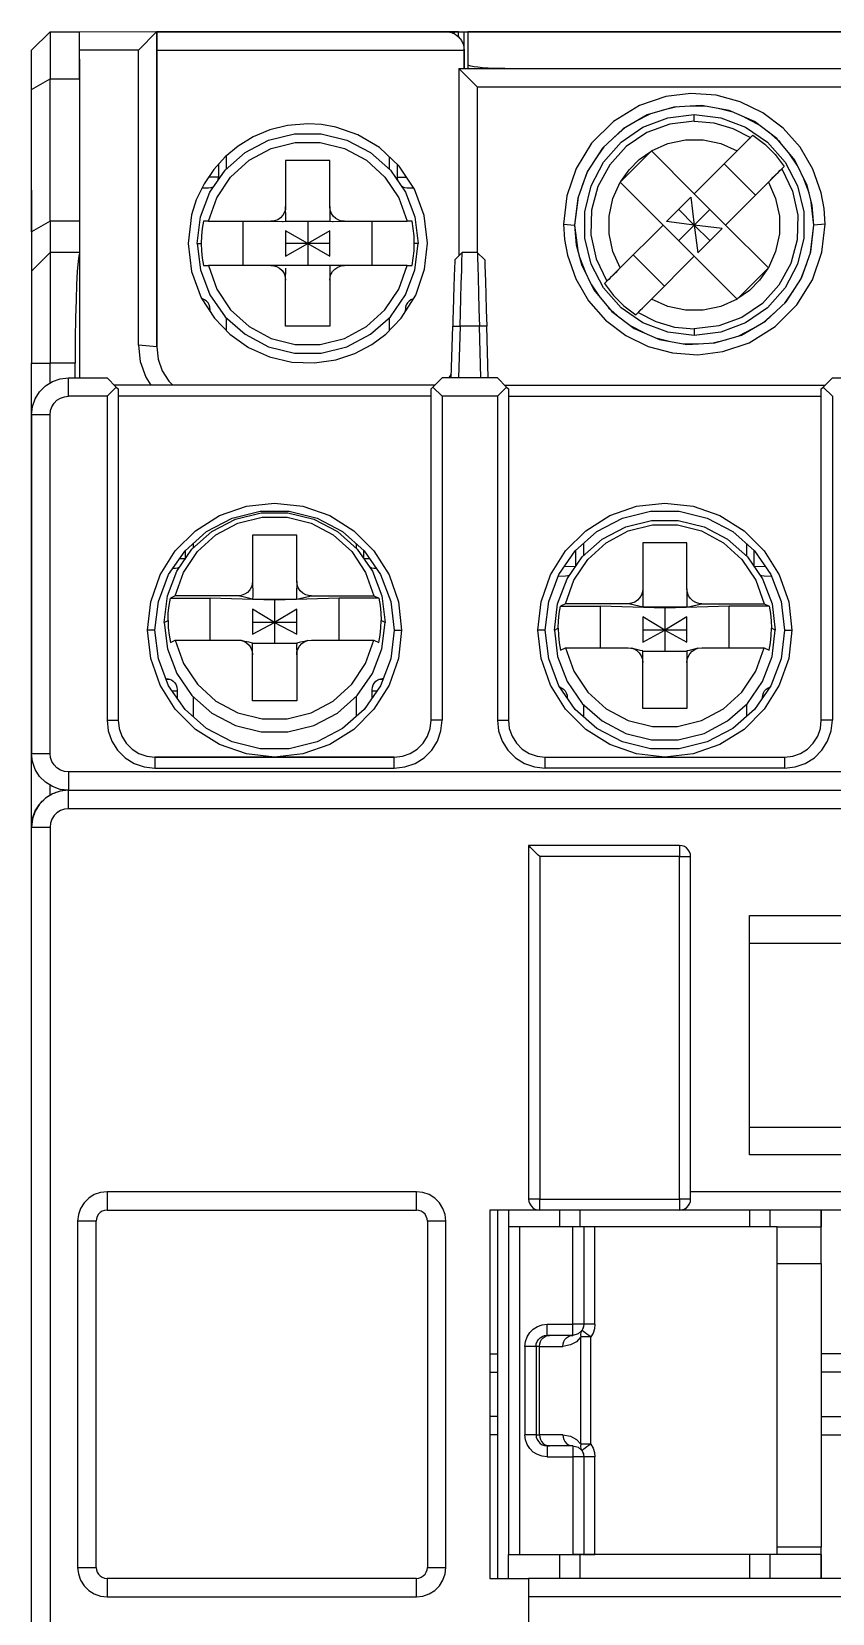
# Model space of a CAD drawing. Header units: millimetres. Extents: x 0 to 45, y 0 to 74.
# Drawn here: x 0 to 21.75, y 31.05 to 74 of the extents above; entities that cross this region are included whole.
import ezdxf

# ---------------------------------------------------------------- set-up
doc = ezdxf.new("R2010")
doc.units = ezdxf.units.MM

# ---------------------------------------------------------------- blocks, each defined once
blk = doc.blocks.new('CHINT_34ad6b506dc550b1b3ef02edabf56a2b_FACE_0')
at = {"color": 141, "linetype": 'Continuous', "true_color": 0x40d9ff}
for p, q in [((2.9, 73.502), (3.4, 74.001)), ((2.9, 73.502), (1.3, 73.502)), ((3.4, 73.8), (3.4, 73.8)), ((3.4, 73.1), (3.4, 73.1)), ((11.85, 73.104), (11.85, 73)), ((0.5, 68.853), (0.5, 72.721)), ((0.5, 72.721), (1.3, 72.721)), ((3.4, 72.8), (3.4, 72.8)), ((11.6, 73), (11.6, 67.909)), ((11.6, 73), (12.1, 72.502)), ((11.6, 73), (24, 73)), ((3.4, 72.5), (3.4, 72.5)), ((12.1, 72.502), (23.5, 72.502)), ((12.1, 72.502), (12.1, 68.001)), ((3.4, 72.016), (3.4, 72.016)), ((3.4, 71.9), (3.4, 71.9)), ((3.4, 71.785), (3.4, 71.785)), ((16.788, 71.758), (16.407, 71.558)), ((17.528, 71.957), (17.119, 71.856)), ((18.297, 71.977), (17.884, 71.977)), ((18, 71.572), (18, 71.75)), ((19.048, 71.815), (18.648, 71.914)), ((3.4, 71.416), (3.4, 71.416)), ((3.4, 71.3), (3.4, 71.3)), ((16.114, 71.39), (15.795, 71.107)), ((19.737, 71.482), (19.374, 71.673)), ((3.4, 71.185), (3.4, 71.185)), ((15.542, 70.869), (15.301, 70.519)), ((20.331, 70.996), (20.029, 71.263)), ((3.4, 70.816), (3.4, 70.816)), ((3.4, 70.7), (3.4, 70.7)), ((3.4, 70.585), (3.4, 70.585)), ((5.286, 70.626), (5.286, 70.268)), ((9.714, 70.602), (9.714, 70.268)), ((16, 69.933), (16.818, 70.75)), ((16.837, 70.762), (18, 69.599)), ((20.797, 70.378), (20.57, 70.707)), ((3.4, 70.216), (3.4, 70.216)), ((3.4, 70.1), (3.4, 70.1)), ((15.109, 70.226), (14.944, 69.792)), ((18.813, 70.412), (19.662, 69.564)), ((21.118, 69.627), (20.96, 70.045)), ((0, 69.699), (0, 67.5)), ((3.4, 69.985), (3.4, 69.985)), ((3.4, 69.616), (3.4, 69.616)), ((17.152, 68.75), (15.989, 69.913)), ((18, 69.599), (18.849, 68.75)), ((0, 69.494), (0, 67.5)), ((3.4, 69.5), (3.4, 69.5)), ((3.4, 69.385), (3.4, 69.385)), ((14.842, 69.504), (14.75, 68.75)), ((17.576, 69.175), (18, 68.75)), ((18, 68.75), (18.424, 69.175)), ((21.25, 68.75), (21.166, 69.44)), ((3.4, 69.016), (3.4, 69.016)), ((3.4, 68.9), (3.4, 68.9)), ((3.4, 68.785), (3.4, 68.785)), ((4.802, 68.85), (6.5, 68.85)), ((5.75, 67.65), (5.75, 68.85)), ((6.901, 68.85), (8.099, 68.85)), ((7.5, 68.85), (7.5, 68.25)), ((8.5, 68.85), (10.198, 68.85)), ((9.25, 67.65), (9.25, 68.85)), ((14.45, 68.777), (14.75, 68.75)), ((14.75, 68.75), (14.834, 68.061)), ((14.75, 68.75), (14.75, 68.749)), ((17.152, 68.75), (18, 67.902)), ((17.576, 68.326), (18, 68.75)), ((18, 68.75), (18.424, 68.326)), ((18.849, 68.75), (20.011, 67.588)), ((21.159, 67.997), (21.25, 68.75)), ((21.55, 68.777), (21.25, 68.75)), ((21.25, 68.749), (21.25, 68.75)), ((3.4, 68.416), (3.4, 68.416)), ((3.4, 68.3), (3.4, 68.3)), ((1.3, 68), (0.5, 68)), ((3.4, 68.185), (3.4, 68.185)), ((4.5, 68.25), (4.605, 68.25)), ((7.5, 68.25), (6.9, 68.25)), ((8.1, 68.25), (7.5, 68.25)), ((7.5, 68.25), (7.5, 67.65)), ((10.5, 68.25), (10.395, 68.25)), ((12.106, 68.001), (11.694, 68.001)), ((14.882, 67.874), (15.04, 67.456)), ((16.338, 67.937), (17.187, 67.089)), ((19.163, 66.739), (18, 67.902)), ((3.4, 67.816), (3.4, 67.816)), ((3.4, 67.7), (3.4, 67.7)), ((3.4, 67.585), (3.4, 67.585)), ((6.5, 67.65), (4.802, 67.65)), ((10.198, 67.65), (8.5, 67.65)), ((19.182, 66.751), (20, 67.568)), ((20.891, 67.275), (21.056, 67.709)), ((3.4, 67.216), (3.4, 67.216)), ((3.4, 67.1), (3.4, 67.1)), ((15.203, 67.123), (15.43, 66.794)), ((3.4, 66.985), (3.4, 66.985)), ((3.4, 66.616), (3.4, 66.616)), ((20.458, 66.632), (20.699, 66.981)), ((3.4, 66.5), (3.4, 66.5)), ((3.4, 66.385), (3.4, 66.385)), ((5.286, 66.233), (5.286, 65.885)), ((9.714, 66.233), (9.714, 65.884)), ((15.669, 66.505), (15.971, 66.238)), ((19.886, 66.111), (20.205, 66.394)), ((3.4, 66.016), (3.4, 66.016)), ((3.4, 65.9), (3.4, 65.9)), ((3.4, 65.785), (3.4, 65.785)), ((11.639, 66), (11.596, 64.6)), ((12.162, 66), (11.639, 66)), ((12.205, 64.6), (12.162, 66)), ((16.262, 66.019), (16.626, 65.828)), ((18, 65.929), (18, 65.75)), ((19.212, 65.743), (19.593, 65.943)), ((16.952, 65.686), (17.352, 65.587)), ((17.703, 65.524), (18.116, 65.524)), ((18.472, 65.544), (18.881, 65.645)), ((0.5, 64.46), (0.5, 65)), ((11.399, 64.71), (11.33, 64.6)), ((2.3, 64.35), (2.05, 64.1)), ((10.95, 64.4), (2.25, 64.4)), ((10.85, 64.1), (2.35, 64.1)), ((11.15, 64.1), (10.9, 64.35)), ((12.65, 64.1), (11.15, 64.1)), ((12.9, 64.35), (12.65, 64.1)), ((12.85, 64.4), (21.55, 64.4)), ((12.95, 64.1), (21.45, 64.1)), ((21.75, 64.1), (21.5, 64.35)), ((4.386, 60.1), (4.386, 59.977)), ((8.814, 60.1), (8.814, 59.977)), ((14.774, 59.884), (14.753, 59.884)), ((14.986, 60.1), (14.986, 59.764)), ((19.414, 60.1), (19.414, 59.764)), ((19.648, 59.884), (19.627, 59.884)), ((4.021, 59.694), (4.17, 59.697)), ((9.03, 59.697), (9.179, 59.694)), ((14.472, 59.478), (14.77, 59.485)), ((19.63, 59.485), (19.928, 59.478)), ((6.6, 58.56), (4.85, 58.613)), ((4.85, 57.481), (4.85, 58.613)), ((6.001, 58.592), (7.199, 58.592)), ((8.35, 58.613), (6.6, 58.56)), ((6.6, 58.56), (6.6, 57.961)), ((8.35, 57.481), (8.35, 58.613)), ((3.6, 57.961), (3.705, 58.014)), ((9.6, 57.961), (9.495, 58.014)), ((17.2, 58.348), (15.45, 58.401)), ((15.45, 57.269), (15.45, 58.401)), ((16.601, 58.38), (17.799, 58.38)), ((18.95, 58.401), (17.2, 58.348)), ((17.2, 58.348), (17.2, 57.749)), ((18.95, 57.269), (18.95, 58.401)), ((3.35, 57.75), (3.15, 57.75)), ((6.6, 57.961), (6, 57.961)), ((7.2, 57.961), (6.6, 57.961)), ((6.6, 57.961), (6.6, 57.393)), ((9.85, 57.75), (10.05, 57.75)), ((13.95, 57.75), (13.75, 57.75)), ((14.2, 57.749), (14.305, 57.802)), ((17.2, 57.749), (16.6, 57.749)), ((17.8, 57.749), (17.2, 57.749)), ((17.2, 57.749), (17.2, 57.181)), ((20.2, 57.749), (20.095, 57.802)), ((20.45, 57.75), (20.65, 57.75)), ((6.001, 57.393), (7.2, 57.393)), ((16.601, 57.181), (17.8, 57.181)), ((3.772, 56.406), (3.66, 56.404)), ((9.54, 56.404), (9.429, 56.406)), ((3.949, 56.096), (3.824, 56.093)), ((4.386, 55.945), (4.386, 55.401)), ((8.814, 55.945), (8.814, 55.401)), ((9.376, 56.093), (9.251, 56.096)), ((14.372, 56.194), (14.354, 56.194)), ((20.046, 56.194), (20.029, 56.194)), ((14.986, 55.733), (14.986, 55.401)), ((19.414, 55.733), (19.414, 55.401)), ((4.386, 54.301), (4.386, 54.3)), ((8.814, 54.301), (8.814, 54.3)), ((14.986, 54.301), (14.986, 54.3)), ((19.414, 54.301), (19.414, 54.3)), ((0.5, 53.267), (0.454, 53.231)), ((0.5, 53.267), (0.5, 53.541)), ((0.5, 53.267), (0.541, 53.285)), ((0.5, 53.26), (0.5, 53.267)), ((17.9, 42.3), (17.9, 51.6)), ((19.5, 49.25), (25.5, 49.25)), ((19.5, 44.25), (25.5, 44.25)), ((27.1, 42.5), (17.9, 42.5)), ((12.65, 42), (12.65, 32)), ((12.95, 42), (12.95, 41.55)), ((14.35, 41.55), (14.35, 42)), ((14.9, 41.55), (14.9, 42)), ((19.5, 42), (19.5, 41.55)), ((20.05, 42), (20.05, 41.55)), ((12.95, 41.55), (12.95, 32.65)), ((14.7, 41.55), (13.25, 41.55)), ((13.25, 41.55), (13.25, 32.65)), ((20.25, 41.55), (15.3, 41.55)), ((15.3, 38.9), (15.3, 41.55)), ((20.25, 32.65), (20.25, 41.55)), ((20.25, 41.55), (21.45, 41.55)), ((14.96, 38.754), (14.942, 38.725)), ((14.95, 38.738), (14.95, 38.736)), ((14.987, 38.816), (14.972, 38.776)), ((13.4, 38.3), (13.4, 35.9)), ((13.7, 38.3), (13.7, 35.9)), ((13.708, 38.367), (13.708, 38.367)), ((13.73, 38.431), (13.73, 38.431)), ((13.87, 38.571), (13.87, 38.571)), ((13.933, 38.593), (13.933, 38.593)), ((14.854, 38.645), (14.842, 38.638)), ((14.919, 35.645), (14.919, 38.556)), ((15.192, 35.645), (15.192, 38.556)), ((12.45, 38.1), (12.65, 38.1)), ((23.55, 38.1), (21.45, 38.1)), ((12.45, 37.6), (12.65, 37.6)), ((23.55, 37.6), (21.45, 37.6)), ((12.65, 36.4), (12.45, 36.4)), ((21.45, 36.4), (23.55, 36.4)), ((12.65, 35.9), (12.45, 35.9)), ((13.708, 35.834), (13.708, 35.834)), ((13.73, 35.77), (13.73, 35.77)), ((21.45, 35.9), (23.55, 35.9)), ((13.87, 35.63), (13.87, 35.63)), ((14.842, 35.564), (14.853, 35.557)), ((14.942, 35.476), (14.96, 35.447)), ((14.95, 35.463), (14.95, 35.465)), ((14.972, 35.425), (14.987, 35.384)), ((15.3, 32.65), (15.3, 35.3)), ((12.95, 32), (12.95, 32.65)), ((13.25, 32.65), (14.7, 32.65)), ((14.35, 32), (14.35, 32.65)), ((14.9, 32), (14.9, 32.65)), ((20.25, 32.65), (15.3, 32.65)), ((19.5, 32.65), (19.5, 32)), ((20.05, 32.65), (20.05, 32)), ((21.45, 32.65), (20.25, 32.65))]:
    blk.add_line(p, q, dxfattribs=at)
for points in [[(0, 72.434), (0, 72.88), (0, 73.218), (0, 73.429), (0, 73.5), (0.5, 74)], [(0.5, 74), (1.3, 74), (3.4, 74.001)], [(0.5, 74), (0.5, 73.915), (0.5, 73.662), (0.5, 73.256), (0.5, 72.721)], [(1.3, 73.256), (1.3, 73.662), (1.3, 73.915), (1.3, 74)], [(3.4, 74.001), (3.4, 65.442), (2.9, 65.485), (2.9, 73.502)], [(11.458, 73.952), (11.5, 74), (3.4, 74)], [(3.4, 74), (42, 74), (42, 73.5), (35.25, 73.5)], [(3.4, 73.502), (3.4, 74), (11.25, 74), (11.306, 73.997), (11.36, 73.988), (11.409, 73.975), (11.503, 73.932), (11.596, 73.862), (11.676, 73.762), (11.73, 73.641), (11.75, 73.501)], [(11.597, 74), (11.58, 74), (11.547, 74), (11.5, 74)], [(11.597, 73.86), (11.597, 74), (11.75, 74), (23.85, 74), (24.003, 74), (24.003, 73.859)], [(11.75, 73.501), (11.75, 73), (11.75, 74)], [(23.75, 73.104), (23.75, 74), (11.85, 74), (11.85, 73.104)], [(3.4, 65.442), (3.4, 73.502), (11.75, 73.501)], [(1.3, 72.721), (1.3, 73.256), (1.3, 68)], [(12.85, 73), (12.702, 73.002), (12.571, 73.004), (12.399, 73.012), (12.251, 73.021), (12.124, 73.033), (12.017, 73.047), (11.932, 73.063), (11.873, 73.081), (11.85, 73.104)], [(0.5, 68.853), (0, 68.567), (0, 72.434), (0.5, 72.721)], [(1.3, 72.721), (1.3, 68.853), (0.5, 68.853)], [(21.55, 68.777), (21.525, 69.199), (21.448, 69.621), (21.222, 70.267), (20.871, 70.865), (20.41, 71.383), (19.862, 71.799), (19.25, 72.099), (18.591, 72.277), (17.907, 72.325), (17.227, 72.241), (16.51, 71.999), (15.801, 71.563), (15.211, 70.972), (14.788, 70.289), (14.533, 69.538), (14.45, 68.777)], [(21.25, 68.75), (21.205, 69.289), (21.067, 69.826), (20.732, 70.512), (20.242, 71.103), (19.635, 71.56), (18.944, 71.861), (18.199, 71.994), (17.443, 71.952), (16.719, 71.738), (16.065, 71.361), (15.509, 70.838), (15.089, 70.195), (14.833, 69.481), (14.75, 68.75)], [(18, 65.75), (17.282, 65.838), (16.606, 66.094), (16.011, 66.505), (15.531, 67.046), (15.195, 67.687), (15.022, 68.389), (15.022, 69.112), (15.195, 69.814), (15.531, 70.455), (16.011, 70.996), (16.606, 71.407), (17.282, 71.663), (18, 71.75)], [(18, 71.75), (18.718, 71.663), (19.394, 71.407), (19.989, 70.996), (20.469, 70.455), (20.805, 69.814), (20.978, 69.112), (20.978, 68.389), (20.805, 67.687), (20.469, 67.046), (19.989, 66.505), (19.394, 66.094), (18.718, 65.838), (18, 65.75)], [(7.87, 71.479), (7.5, 71.5), (6.947, 71.456), (6.471, 71.336), (6.015, 71.141), (5.611, 70.895), (5.255, 70.601), (4.946, 70.26), (4.684, 69.872), (4.472, 69.435), (4.34, 69.025), (4.25, 68.25), (4.34, 67.492), (4.607, 66.77), (4.964, 66.219), (5.383, 65.785), (5.89, 65.427), (6.464, 65.17), (7.072, 65.029), (7.681, 65.006), (8.259, 65.09), (8.783, 65.264), (9.239, 65.505), (9.621, 65.788), (10.037, 66.219), (10.432, 66.849), (10.673, 67.549), (10.75, 68.261), (10.661, 69.005), (10.398, 69.721), (9.98, 70.351), (9.449, 70.851), (8.86, 71.202), (8.262, 71.409), (7.87, 71.479)], [(18, 71.572), (17.335, 71.492), (16.707, 71.258), (16.153, 70.883), (15.702, 70.387), (15.381, 69.799), (15.208, 69.152), (15.192, 68.483), (15.334, 67.828), (15.627, 67.225)], [(18, 71.572), (18.534, 71.521), (19.048, 71.37), (19.525, 71.124)], [(4.5, 68.25), (4.587, 68.968), (4.844, 69.645), (5.255, 70.24), (5.796, 70.719), (6.436, 71.056), (7.138, 71.229), (7.862, 71.229), (8.564, 71.056), (9.204, 70.719), (9.746, 70.24), (10.156, 69.645), (10.413, 68.968), (10.5, 68.25)], [(4.802, 68.85), (5.029, 69.489), (5.405, 70.053), (5.907, 70.509), (6.504, 70.829), (7.161, 70.993), (7.839, 70.993), (8.496, 70.829), (9.094, 70.509), (9.595, 70.053), (9.971, 69.489), (10.198, 68.85)], [(16.837, 70.762), (17.281, 70.96), (17.757, 71.061), (18.243, 71.061), (18.719, 70.96), (19.163, 70.762)], [(18, 69.599), (19.163, 70.762), (19.525, 71.124)], [(19.525, 71.124), (19.518, 71.117), (19.504, 71.103), (19.467, 71.066), (19.41, 71.009), (19.338, 70.937), (19.253, 70.851), (19.163, 70.762)], [(19.525, 71.124), (19.591, 71.19), (19.912, 70.947), (20.197, 70.663), (20.44, 70.341), (20.374, 70.275)], [(8.1, 69.25), (8.1, 70.5), (6.9, 70.5), (6.9, 69.25)], [(16, 69.933), (16.226, 70.25), (16.501, 70.525), (16.818, 70.75)], [(16.818, 70.75), (16.833, 70.766), (16.837, 70.762)], [(5.074, 70.4), (5.074, 70.05), (4.805, 70.05)], [(5.058, 69.955), (5.067, 69.984), (5.074, 70.05)], [(9.927, 70.401), (9.927, 70.05), (10.18, 70.05)], [(9.927, 70.05), (9.933, 69.984), (9.943, 69.955)], [(20.374, 70.275), (20.666, 69.673), (20.809, 69.018), (20.793, 68.349), (20.619, 67.702), (20.298, 67.114), (19.848, 66.618), (19.293, 66.243), (18.665, 66.009), (18, 65.929)], [(18.849, 68.75), (20.011, 69.913), (20.374, 70.275)], [(20.011, 69.913), (20.079, 69.981), (20.145, 70.047), (20.217, 70.119), (20.277, 70.179), (20.325, 70.227), (20.358, 70.26), (20.374, 70.275)], [(4.952, 69.802), (4.921, 69.78), (4.864, 69.758), (4.805, 69.75), (4.625, 69.75)], [(10.379, 69.75), (10.196, 69.75), (10.136, 69.758), (10.079, 69.78), (10.048, 69.802)], [(15.989, 67.588), (15.791, 68.032), (15.69, 68.507), (15.69, 68.994), (15.791, 69.469), (15.989, 69.913)], [(16, 69.933), (15.985, 69.917), (15.989, 69.913)], [(20.011, 69.913), (20.209, 69.469), (20.31, 68.994), (20.31, 68.507), (20.209, 68.032), (20.011, 67.588)], [(6.9, 69.25), (6.892, 69.171), (6.87, 69.096), (6.824, 69.014), (6.761, 68.946), (6.684, 68.894), (6.595, 68.862), (6.5, 68.85)], [(6.5, 68.85), (6.812, 68.846), (6.833, 68.847), (6.901, 68.85), (6.904, 68.934), (6.9, 69.25)], [(8.1, 69.25), (8.096, 68.94), (8.099, 68.85), (8.168, 68.847), (8.19, 68.846), (8.5, 68.85)], [(8.5, 68.85), (8.42, 68.858), (8.345, 68.881), (8.263, 68.926), (8.195, 68.989), (8.144, 69.067), (8.111, 69.155), (8.1, 69.25)], [(18, 68.75), (17.246, 68.845), (17.906, 69.505), (18, 68.75)], [(0.5, 68.853), (0.5, 68.497), (0.5, 68.226), (0.5, 68.058), (0.5, 68)], [(1.3, 68.853), (1.3, 68.497), (1.3, 68.226), (1.3, 68.058), (1.3, 68)], [(4.802, 68.85), (4.668, 68.85), (4.633, 68.652), (4.612, 68.452), (4.605, 68.25)], [(10.395, 68.25), (10.388, 68.452), (10.367, 68.652), (10.332, 68.85), (10.198, 68.85)], [(14.45, 68.777), (14.475, 68.354), (14.552, 67.933), (14.778, 67.287), (15.129, 66.689), (15.59, 66.17), (16.138, 65.754), (16.75, 65.454), (17.409, 65.276), (18.093, 65.228), (18.773, 65.312), (19.49, 65.554), (20.199, 65.99), (20.789, 66.581), (21.212, 67.265), (21.467, 68.015), (21.55, 68.777)], [(14.75, 68.75), (14.795, 68.213), (14.933, 67.677), (15.268, 66.99), (15.757, 66.398), (16.365, 65.942), (17.056, 65.641), (17.8, 65.507), (18.557, 65.549), (19.28, 65.763), (19.935, 66.139), (20.491, 66.663), (20.911, 67.306), (21.167, 68.02), (21.25, 68.75)], [(17.152, 68.75), (15.989, 67.588), (15.627, 67.225)], [(18, 68.75), (18.094, 67.996), (18.754, 68.656), (18, 68.75)], [(0, 68.567), (0, 68.121), (0, 67.783), (0, 67.572), (0, 67.501)], [(7.5, 68.25), (6.9, 68.593), (6.9, 67.908), (7.5, 68.25)], [(7.5, 68.25), (8.1, 67.908), (8.1, 68.593), (7.5, 68.25)], [(0.5, 68), (0, 67.5), (0, 67.438), (0, 67.253), (0, 66.955), (0, 66.559), (0, 66.085), (0, 65.557), (0, 65)], [(0.36, 67.861), (0.5, 68), (0.5, 68)], [(0.5, 68), (0.5, 67.925), (0.5, 67.703), (0.5, 67.346), (0.5, 66.871), (0.5, 66.302), (0.5, 65.668), (0.5, 65)], [(1.3, 67.985), (1.28, 67.903), (1.262, 67.764), (1.24, 67.487), (1.222, 67.138), (1.206, 66.72), (1.194, 66.234), (1.186, 65.671), (1.183, 65)], [(1.3, 68), (1.3, 67.999), (1.3, 67.985), (1.3, 64.6)], [(1.3, 67.999), (1.3, 67.994), (1.3, 67.985)], [(4.5, 68.25), (4.587, 67.533), (4.844, 66.856), (5.255, 66.261), (5.796, 65.782), (6.436, 65.445), (7.138, 65.272), (7.862, 65.272), (8.564, 65.445), (9.204, 65.782), (9.746, 66.261), (10.156, 66.856), (10.413, 67.533), (10.5, 68.25)], [(4.605, 68.25), (4.612, 68.049), (4.633, 67.849), (4.668, 67.65), (4.802, 67.65)], [(10.198, 67.65), (10.332, 67.65), (10.367, 67.849), (10.388, 68.049), (10.395, 68.25)], [(11.694, 68.001), (11.494, 67.807), (11.492, 67.753), (11.487, 67.589), (11.48, 67.352), (11.472, 67.078), (11.462, 66.759), (11.451, 66.413), (11.445, 66.211), (11.439, 66.007)], [(11.639, 66), (11.649, 66.375), (11.659, 66.743), (11.671, 67.162), (11.681, 67.517), (11.688, 67.784), (11.693, 67.947), (11.694, 68.001)], [(12.106, 68.001), (12.306, 67.807), (12.306, 67.795), (12.307, 67.76), (12.311, 67.642), (12.317, 67.454), (12.325, 67.203), (12.335, 66.866), (12.348, 66.444), (12.361, 66.007)], [(12.106, 68.001), (12.107, 67.965), (12.11, 67.857), (12.116, 67.628), (12.125, 67.304), (12.136, 66.906), (12.149, 66.461), (12.162, 66)], [(18, 67.902), (16.837, 66.739), (16.475, 66.377)], [(4.802, 67.65), (5.029, 67.012), (5.405, 66.448), (5.907, 65.992), (6.504, 65.672), (7.161, 65.508), (7.839, 65.508), (8.496, 65.672), (9.094, 65.992), (9.595, 66.448), (9.971, 67.012), (10.198, 67.65)], [(8.099, 67.65), (6.9, 67.65), (6.5, 67.65)], [(6.5, 67.65), (6.58, 67.643), (6.655, 67.62), (6.737, 67.575), (6.805, 67.511), (6.857, 67.434), (6.889, 67.346), (6.9, 67.25)], [(6.9, 67.25), (6.904, 67.558), (6.904, 67.582)], [(8.5, 67.65), (8.188, 67.654), (8.099, 67.652), (8.096, 67.583), (8.096, 67.561), (8.1, 67.25)], [(8.1, 67.25), (8.108, 67.33), (8.131, 67.405), (8.176, 67.487), (8.239, 67.555), (8.317, 67.607), (8.405, 67.639), (8.5, 67.65)], [(15.989, 67.588), (15.921, 67.52), (15.855, 67.454), (15.783, 67.382), (15.723, 67.322), (15.675, 67.274), (15.642, 67.241), (15.627, 67.225)], [(20, 67.568), (19.775, 67.251), (19.499, 66.976), (19.182, 66.751)], [(20, 67.568), (20.015, 67.584), (20.011, 67.588)], [(8.1, 67.25), (8.1, 66), (6.9, 66), (6.9, 67.25)], [(15.627, 67.225), (15.561, 67.159), (15.803, 66.838), (16.088, 66.554), (16.409, 66.311), (16.475, 66.377)], [(4.849, 66.45), (4.843, 66.517), (4.823, 66.581), (4.791, 66.638), (4.748, 66.685), (4.697, 66.721), (4.64, 66.743), (4.623, 66.745)], [(10.366, 66.744), (10.36, 66.743), (10.303, 66.721), (10.252, 66.685), (10.209, 66.638), (10.177, 66.581), (10.158, 66.517), (10.151, 66.45)], [(16.475, 66.377), (16.482, 66.384), (16.496, 66.398), (16.533, 66.435), (16.59, 66.492), (16.663, 66.564), (16.748, 66.65), (16.837, 66.739)], [(19.163, 66.739), (18.719, 66.541), (18.243, 66.44), (17.757, 66.44), (17.281, 66.541), (16.837, 66.739)], [(19.163, 66.739), (19.167, 66.735), (19.182, 66.751)], [(4.849, 66.396), (4.849, 66.45), (4.814, 66.45)], [(10.151, 66.4), (10.151, 66.45), (10.182, 66.45)], [(16.475, 66.377), (16.952, 66.131), (17.466, 65.98), (18, 65.929)], [(11.395, 64.6), (11.439, 66.007), (11.639, 66)], [(12.405, 64.6), (12.361, 66.007), (12.162, 66)], [(2.9, 65.485), (2.95, 65.042), (3.098, 64.621), (3.237, 64.4)], [(3.4, 65.442), (3.438, 65.109), (3.549, 64.793), (3.727, 64.51), (3.837, 64.4)], [(0, 50), (0, 52.4), (0, 65), (0.5, 65)], [(1.183, 64.6), (1.183, 65), (0.5, 65)], [(0, 63.6), (0.025, 63.823), (0.099, 64.034), (0.218, 64.224), (0.377, 64.382), (0.566, 64.501), (0.778, 64.575), (1, 64.6)], [(2.05, 64.1), (1, 64.1), (1, 64.6)], [(1, 64.6), (2.05, 64.6), (2.3, 64.35)], [(12.9, 64.35), (12.65, 64.6), (11.15, 64.6), (10.9, 64.35)], [(21.5, 64.35), (21.75, 64.6), (23.25, 64.6), (23.5, 64.35)], [(0.5, 63.6), (0.513, 63.712), (0.55, 63.817), (0.609, 63.912), (0.688, 63.991), (0.783, 64.051), (0.889, 64.088), (1, 64.1)], [(2.05, 64.1), (2.05, 55.3), (2.35, 55.3)], [(2.3, 64.35), (2.35, 64.3), (2.35, 55.3)], [(10.85, 55.3), (10.85, 64.3), (10.9, 64.35)], [(11.15, 64.1), (11.15, 55.3), (10.85, 55.3)], [(12.65, 64.1), (12.65, 55.3), (12.95, 55.3)], [(12.9, 64.35), (12.95, 64.3), (12.95, 55.3)], [(21.45, 55.3), (21.45, 64.3), (21.5, 64.35)], [(21.75, 64.1), (21.75, 55.3), (21.45, 55.3)], [(0, 63.6), (0, 54.4), (0.5, 54.4), (0.5, 63.6), (0, 63.6)], [(3.15, 57.75), (3.237, 58.518), (3.492, 59.247), (3.903, 59.901), (4.449, 60.448), (5.103, 60.859), (5.832, 61.114), (6.6, 61.2), (7.368, 61.114), (8.097, 60.859), (8.751, 60.448), (9.297, 59.901), (9.708, 59.247), (9.964, 58.518), (10.05, 57.75)], [(13.75, 57.75), (13.837, 58.518), (14.092, 59.247), (14.503, 59.901), (15.049, 60.448), (15.703, 60.859), (16.432, 61.114), (17.2, 61.2), (17.968, 61.114), (18.697, 60.859), (19.351, 60.448), (19.897, 59.901), (20.308, 59.247), (20.564, 58.518), (20.65, 57.75)], [(3.35, 57.75), (3.445, 58.528), (3.722, 59.261), (4.167, 59.906), (4.754, 60.425), (5.448, 60.789), (6.208, 60.977), (6.992, 60.977), (7.753, 60.789), (8.446, 60.425), (9.033, 59.906), (9.478, 59.261), (9.756, 58.528), (9.85, 57.75)], [(3.6, 57.961), (3.687, 58.678), (3.944, 59.354), (4.355, 59.948), (4.896, 60.427), (5.536, 60.763), (6.238, 60.936), (6.962, 60.936), (7.664, 60.763), (8.304, 60.427), (8.846, 59.948), (9.256, 59.354), (9.513, 58.678), (9.6, 57.961)], [(3.902, 58.68), (4.129, 59.318), (4.505, 59.881), (5.007, 60.336), (5.604, 60.656), (6.261, 60.821), (6.939, 60.821), (7.596, 60.656), (8.194, 60.336), (8.695, 59.881), (9.071, 59.318), (9.298, 58.68)], [(13.95, 57.75), (14.045, 58.528), (14.322, 59.261), (14.767, 59.906), (15.354, 60.425), (16.048, 60.789), (16.808, 60.977), (17.592, 60.977), (18.353, 60.789), (19.046, 60.425), (19.633, 59.906), (20.078, 59.261), (20.356, 58.528), (20.45, 57.75)], [(14.2, 57.749), (14.287, 58.466), (14.544, 59.141), (14.955, 59.736), (15.496, 60.215), (16.136, 60.551), (16.838, 60.724), (17.562, 60.724), (18.264, 60.551), (18.904, 60.215), (19.446, 59.736), (19.856, 59.141), (20.113, 58.466), (20.2, 57.749)], [(14.502, 58.467), (14.729, 59.105), (15.105, 59.669), (15.607, 60.124), (16.204, 60.444), (16.861, 60.608), (17.539, 60.608), (18.196, 60.444), (18.794, 60.124), (19.295, 59.669), (19.671, 59.105), (19.898, 58.467)], [(7.2, 59.079), (7.2, 60.328), (6, 60.328), (6, 59.079)], [(4.174, 59.911), (4.174, 59.732), (4.168, 59.679)], [(9.032, 59.679), (9.027, 59.732), (9.027, 59.911)], [(14.774, 59.911), (14.774, 59.519), (14.768, 59.466)], [(17.8, 58.867), (17.8, 60.116), (16.6, 60.116), (16.6, 58.867)], [(19.632, 59.466), (19.627, 59.519), (19.627, 59.911)], [(4.014, 59.455), (3.964, 59.435), (3.905, 59.426), (3.835, 59.425)], [(9.365, 59.425), (9.296, 59.426), (9.236, 59.435), (9.186, 59.455)], [(6, 59.079), (5.992, 59), (5.97, 58.925), (5.924, 58.843), (5.861, 58.775), (5.784, 58.723), (5.695, 58.691), (5.6, 58.68)], [(6, 59.079), (6.005, 58.709), (6.005, 58.685), (6.001, 58.591), (5.93, 58.605), (5.742, 58.649), (5.6, 58.68)], [(7.2, 59.079), (7.195, 58.708), (7.195, 58.685), (7.199, 58.591), (7.276, 58.606), (7.475, 58.652), (7.6, 58.68)], [(7.6, 58.68), (7.52, 58.688), (7.445, 58.71), (7.363, 58.756), (7.295, 58.819), (7.244, 58.896), (7.211, 58.984), (7.2, 59.079)], [(14.614, 59.243), (14.564, 59.223), (14.505, 59.214), (14.303, 59.209)], [(16.6, 58.867), (16.592, 58.787), (16.57, 58.712), (16.524, 58.631), (16.461, 58.563), (16.384, 58.511), (16.295, 58.479), (16.2, 58.467)], [(16.6, 58.867), (16.605, 58.497), (16.605, 58.473), (16.601, 58.379), (16.53, 58.392), (16.342, 58.436), (16.2, 58.467)], [(17.8, 58.867), (17.795, 58.496), (17.795, 58.473), (17.799, 58.379), (17.876, 58.394), (18.075, 58.44), (18.2, 58.467)], [(18.2, 58.467), (18.12, 58.475), (18.045, 58.498), (17.963, 58.543), (17.895, 58.606), (17.844, 58.684), (17.811, 58.772), (17.8, 58.867)], [(20.097, 59.209), (19.896, 59.214), (19.836, 59.223), (19.786, 59.243)], [(3.705, 58.014), (3.712, 58.215), (3.733, 58.415), (3.768, 58.613)], [(5.6, 58.68), (3.902, 58.68), (3.768, 58.613), (4.85, 58.613)], [(7.6, 58.68), (9.298, 58.68), (9.432, 58.613), (8.35, 58.613)], [(9.432, 58.613), (9.467, 58.415), (9.488, 58.215), (9.495, 58.014)], [(16.2, 58.467), (14.502, 58.467), (14.368, 58.401), (15.45, 58.401)], [(18.2, 58.467), (19.898, 58.467), (20.032, 58.401), (18.95, 58.401)], [(3.705, 58.014), (3.712, 57.813), (3.733, 57.613), (3.768, 57.415), (3.902, 57.481)], [(6.6, 57.961), (6, 58.322), (6, 57.637), (6.6, 57.961)], [(6.6, 57.961), (7.2, 57.637), (7.2, 58.322), (6.6, 57.961)], [(9.298, 57.481), (9.432, 57.415), (9.467, 57.613), (9.488, 57.813), (9.495, 58.014)], [(14.305, 57.802), (14.312, 58.003), (14.333, 58.203), (14.368, 58.401)], [(17.2, 57.749), (16.6, 58.109), (16.6, 57.424), (17.2, 57.749)], [(17.2, 57.749), (17.8, 57.424), (17.8, 58.109), (17.2, 57.749)], [(20.032, 58.401), (20.067, 58.203), (20.088, 58.003), (20.095, 57.802)], [(6.6, 54.301), (5.832, 54.387), (5.103, 54.642), (4.449, 55.053), (3.903, 55.6), (3.492, 56.254), (3.237, 56.983), (3.15, 57.75)], [(9.85, 57.75), (9.756, 56.973), (9.478, 56.24), (9.033, 55.595), (8.446, 55.076), (7.753, 54.712), (6.992, 54.524), (6.208, 54.524), (5.448, 54.712), (4.754, 55.076), (4.167, 55.595), (3.722, 56.24), (3.445, 56.973), (3.35, 57.75)], [(3.6, 57.961), (3.687, 57.244), (3.944, 56.568), (4.355, 55.974), (4.896, 55.494), (5.536, 55.159), (6.238, 54.986), (6.962, 54.986), (7.664, 55.159), (8.304, 55.494), (8.846, 55.974), (9.256, 56.568), (9.513, 57.244), (9.6, 57.961)], [(10.05, 57.75), (9.963, 56.983), (9.708, 56.254), (9.297, 55.6), (8.751, 55.053), (8.097, 54.642), (7.368, 54.387), (6.6, 54.301)], [(17.2, 54.301), (16.432, 54.387), (15.703, 54.642), (15.049, 55.053), (14.503, 55.6), (14.092, 56.254), (13.837, 56.983), (13.75, 57.75)], [(20.45, 57.75), (20.356, 56.973), (20.078, 56.24), (19.633, 55.595), (19.046, 55.076), (18.353, 54.712), (17.592, 54.524), (16.808, 54.524), (16.048, 54.712), (15.354, 55.076), (14.767, 55.595), (14.322, 56.24), (14.045, 56.973), (13.95, 57.75)], [(14.2, 57.749), (14.287, 57.031), (14.544, 56.356), (14.955, 55.761), (15.496, 55.282), (16.136, 54.946), (16.838, 54.773), (17.562, 54.773), (18.264, 54.946), (18.904, 55.282), (19.446, 55.761), (19.856, 56.356), (20.113, 57.031), (20.2, 57.749)], [(14.305, 57.802), (14.312, 57.601), (14.333, 57.4), (14.368, 57.202), (14.502, 57.269)], [(20.65, 57.75), (20.563, 56.983), (20.308, 56.254), (19.897, 55.6), (19.351, 55.053), (18.697, 54.642), (17.968, 54.387), (17.2, 54.301)], [(19.898, 57.269), (20.032, 57.202), (20.067, 57.4), (20.088, 57.601), (20.095, 57.802)], [(3.902, 57.481), (5.6, 57.481), (5.68, 57.473), (5.702, 57.468)], [(3.902, 57.481), (4.129, 56.843), (4.505, 56.28), (5.007, 55.824), (5.604, 55.505), (6.261, 55.34), (6.939, 55.34), (7.596, 55.505), (8.194, 55.824), (8.695, 56.28), (9.071, 56.843), (9.298, 57.481)], [(5.702, 57.468), (5.755, 57.451), (5.837, 57.405), (5.905, 57.342), (5.957, 57.265), (5.989, 57.176), (6, 57.081)], [(6, 57.081), (6.003, 57.331), (6.001, 57.397), (5.933, 57.413), (5.902, 57.42), (5.792, 57.445), (5.732, 57.461), (5.702, 57.468)], [(7.499, 57.468), (7.408, 57.445), (7.299, 57.42), (7.267, 57.413), (7.2, 57.396), (7.197, 57.333), (7.2, 57.081)], [(7.2, 57.081), (7.208, 57.161), (7.231, 57.236), (7.276, 57.318), (7.339, 57.386), (7.417, 57.438), (7.499, 57.468)], [(7.499, 57.468), (7.6, 57.481), (9.298, 57.481)], [(14.502, 57.269), (16.2, 57.269), (16.28, 57.261), (16.302, 57.256)], [(14.502, 57.269), (14.729, 56.631), (15.105, 56.067), (15.607, 55.612), (16.204, 55.293), (16.861, 55.128), (17.539, 55.128), (18.196, 55.293), (18.794, 55.612), (19.295, 56.067), (19.671, 56.631), (19.898, 57.269)], [(16.302, 57.256), (16.355, 57.238), (16.437, 57.193), (16.505, 57.13), (16.557, 57.052), (16.589, 56.964), (16.6, 56.869)], [(16.6, 56.869), (16.603, 57.119), (16.601, 57.185), (16.533, 57.2), (16.502, 57.208), (16.392, 57.233), (16.332, 57.248), (16.302, 57.256)], [(18.099, 57.256), (18.008, 57.233), (17.899, 57.208), (17.867, 57.2), (17.8, 57.184), (17.797, 57.12), (17.8, 56.869)], [(17.8, 56.869), (17.808, 56.949), (17.831, 57.024), (17.876, 57.105), (17.939, 57.174), (18.017, 57.225), (18.099, 57.256)], [(18.099, 57.256), (18.2, 57.269), (19.898, 57.269)], [(7.2, 57.081), (7.2, 55.833), (6, 55.833), (6, 57.081)], [(17.8, 56.869), (17.8, 55.62), (16.6, 55.62), (16.6, 56.869)], [(3.653, 56.424), (3.68, 56.424), (3.728, 56.42)], [(3.68, 56.424), (3.707, 56.423), (3.74, 56.418), (3.797, 56.397), (3.848, 56.362), (3.891, 56.316), (3.923, 56.26), (3.943, 56.197), (3.949, 56.13), (3.949, 55.911)], [(9.251, 55.911), (9.251, 56.13), (9.258, 56.197), (9.277, 56.26), (9.309, 56.316), (9.352, 56.362), (9.403, 56.397), (9.46, 56.418), (9.493, 56.423), (9.52, 56.424)], [(9.547, 56.424), (9.52, 56.424), (9.472, 56.42)], [(14.348, 56.203), (14.397, 56.185), (14.448, 56.15), (14.491, 56.104), (14.523, 56.047), (14.543, 55.985), (14.549, 55.918), (14.549, 55.911)], [(19.851, 55.911), (19.851, 55.918), (19.858, 55.985), (19.877, 56.047), (19.909, 56.104), (19.952, 56.15), (20.003, 56.185), (20.052, 56.203)], [(2.05, 55.3), (2.083, 55.011), (2.179, 54.736), (2.334, 54.49), (2.54, 54.284), (2.786, 54.129), (3.061, 54.033), (3.35, 54)], [(2.35, 55.3), (2.375, 55.078), (2.449, 54.867), (2.568, 54.677), (2.727, 54.519), (2.916, 54.4), (3.128, 54.326), (3.35, 54.3)], [(9.85, 54.3), (10.073, 54.326), (10.284, 54.4), (10.474, 54.519), (10.632, 54.677), (10.751, 54.867), (10.825, 55.078), (10.85, 55.3)], [(9.85, 54), (10.139, 54.033), (10.414, 54.129), (10.661, 54.284), (10.866, 54.49), (11.021, 54.736), (11.117, 55.011), (11.15, 55.3)], [(12.65, 55.3), (12.683, 55.011), (12.779, 54.736), (12.934, 54.49), (13.14, 54.284), (13.386, 54.129), (13.661, 54.033), (13.95, 54)], [(12.95, 55.3), (12.975, 55.078), (13.049, 54.867), (13.168, 54.677), (13.327, 54.519), (13.516, 54.4), (13.728, 54.326), (13.95, 54.3)], [(20.45, 54.3), (20.673, 54.326), (20.884, 54.4), (21.074, 54.519), (21.232, 54.677), (21.351, 54.867), (21.425, 55.078), (21.45, 55.3)], [(20.45, 54), (20.739, 54.033), (21.014, 54.129), (21.261, 54.284), (21.466, 54.49), (21.621, 54.736), (21.717, 55.011), (21.75, 55.3)], [(1, 53.4), (0.778, 53.426), (0.566, 53.5), (0.377, 53.619), (0.218, 53.777), (0.099, 53.967), (0.025, 54.178), (0, 54.4)], [(1, 53.9), (0.889, 53.913), (0.783, 53.95), (0.688, 54.01), (0.609, 54.089), (0.55, 54.184), (0.513, 54.289), (0.5, 54.4)], [(9.85, 54.3), (3.35, 54.3), (3.35, 54), (9.85, 54), (9.85, 54.3)], [(3.378, 54.3), (6.6, 54.301), (9.85, 54.3)], [(13.95, 54.3), (17.2, 54.301), (20.422, 54.3)], [(13.95, 54.3), (20.45, 54.3), (20.45, 54), (13.95, 54), (13.95, 54.3)], [(32.5, 53.4), (32.5, 53.9), (1, 53.9), (1, 53.4)], [(1, 53.4), (0.778, 53.375), (0.566, 53.301), (0.377, 53.182), (0.218, 53.024), (0.099, 52.834), (0.025, 52.623), (0, 52.4)], [(0.738, 53.362), (0.658, 53.34), (0.602, 53.314)], [(1, 53.4), (0.826, 53.385), (0.798, 53.378)], [(1, 53.4), (32.7, 53.4), (32.7, 52.9), (1, 52.9), (1, 53.4)], [(0.027, 52.628), (0.041, 52.69), (0.099, 52.838), (0.185, 52.98), (0.206, 53.004)], [(0.245, 53.05), (0.29, 53.104), (0.328, 53.133)], [(1, 52.9), (0.889, 52.888), (0.783, 52.851), (0.688, 52.791), (0.609, 52.712), (0.55, 52.617), (0.513, 52.512), (0.5, 52.4)], [(0, 52.4), (0.011, 52.555), (0.025, 52.617)], [(0, 21.6), (0, 52.4), (0.5, 52.4), (0.5, 21.6), (0, 21.6)], [(17.6, 51.9), (13.5, 51.9), (13.5, 42.3)], [(13.8, 51.6), (13.762, 51.638), (13.724, 51.676), (13.67, 51.731), (13.618, 51.782), (13.577, 51.824), (13.549, 51.851), (13.529, 51.872), (13.516, 51.885), (13.504, 51.896), (13.5, 51.9)], [(13.8, 51.6), (13.8, 42.3), (17.6, 42.3), (17.6, 51.6), (13.8, 51.6)], [(17.9, 51.6), (17.893, 51.667), (17.87, 51.731), (17.835, 51.788), (17.787, 51.835), (17.73, 51.871), (17.667, 51.893), (17.6, 51.9)], [(17.6, 51.9), (17.6, 51.893), (17.6, 51.871), (17.6, 51.835), (17.6, 51.788), (17.6, 51.731), (17.6, 51.667), (17.6, 51.6)], [(17.6, 51.6), (17.667, 51.6), (17.73, 51.6), (17.787, 51.6), (17.835, 51.6), (17.87, 51.6), (17.893, 51.6), (17.9, 51.6)], [(19.5, 50), (25.5, 50), (25.5, 43.5), (19.5, 43.5), (19.5, 50)], [(2.05, 42.5), (1.872, 42.48), (1.703, 42.421), (1.551, 42.326), (1.425, 42.199), (1.329, 42.048), (1.27, 41.878), (1.25, 41.7)], [(2.05, 42), (10.45, 42), (10.45, 42.5), (2.05, 42.5), (2.05, 42)], [(11.25, 41.7), (11.23, 41.878), (11.171, 42.048), (11.076, 42.199), (10.949, 42.326), (10.797, 42.421), (10.628, 42.48), (10.45, 42.5)], [(13.8, 42.3), (13.733, 42.3), (13.67, 42.3), (13.613, 42.3), (13.566, 42.3), (13.53, 42.3), (13.508, 42.3), (13.5, 42.3)], [(13.5, 42.3), (13.508, 42.234), (13.53, 42.17), (13.566, 42.113), (13.613, 42.066), (13.67, 42.03), (13.733, 42.008), (13.8, 42)], [(13.8, 42), (13.8, 42.008), (13.8, 42.03), (13.8, 42.066), (13.8, 42.113), (13.8, 42.17), (13.8, 42.234), (13.8, 42.3)], [(17.6, 42), (17.667, 42.008), (17.73, 42.03), (17.787, 42.066), (17.835, 42.113), (17.87, 42.17), (17.893, 42.234), (17.9, 42.3)], [(17.6, 42.3), (17.6, 42.234), (17.6, 42.17), (17.6, 42.113), (17.6, 42.066), (17.6, 42.03), (17.6, 42.008), (17.6, 42)], [(17.9, 42.3), (17.893, 42.3), (17.87, 42.3), (17.835, 42.3), (17.787, 42.3), (17.73, 42.3), (17.667, 42.3), (17.6, 42.3)], [(17.793, 42.072), (17.8, 42.077), (17.82, 42.099)], [(17.838, 42.118), (17.842, 42.123), (17.86, 42.153)], [(17.871, 42.173), (17.873, 42.176), (17.887, 42.217)], [(17.893, 42.235), (17.893, 42.236), (17.9, 42.3)], [(1.75, 32.3), (1.75, 41.7), (1.25, 41.7), (1.25, 32.3), (1.75, 32.3)], [(2.05, 42), (1.983, 41.993), (1.92, 41.971), (1.863, 41.935), (1.816, 41.888), (1.78, 41.831), (1.758, 41.767), (1.75, 41.7)], [(10.75, 41.7), (10.743, 41.767), (10.72, 41.831), (10.685, 41.888), (10.637, 41.935), (10.58, 41.971), (10.517, 41.993), (10.45, 42)], [(10.75, 41.7), (10.75, 32.3), (11.25, 32.3), (11.25, 41.7), (10.75, 41.7)], [(13.8, 42), (12.45, 42), (12.45, 32), (13.5, 32)], [(31.2, 42), (27.4, 42), (17.6, 42), (13.8, 42)], [(17.6, 42), (17.647, 42.004), (17.66, 42.007)], [(17.675, 42.011), (17.692, 42.015), (17.712, 42.024)], [(17.739, 42.036), (17.75, 42.04), (17.77, 42.055)], [(21.45, 40.55), (21.45, 42), (21.45, 41.55)], [(13.25, 41.55), (12.958, 41.55), (12.95, 41.55)], [(13.25, 41.55), (13.183, 41.55), (13.12, 41.55), (13.063, 41.55), (13.016, 41.55), (12.98, 41.55), (12.958, 41.55)], [(14, 38.9), (14.7, 38.9), (14.7, 41.55)], [(15.3, 41.55), (14.97, 41.55), (14.935, 41.55), (14.7, 41.55)], [(14.935, 41.55), (14.887, 41.55), (14.83, 41.55), (14.767, 41.55), (14.7, 41.55)], [(15, 41.55), (14.993, 41.55), (14.97, 41.55)], [(15, 41.55), (15, 38.9), (14.993, 38.837)], [(15.3, 41.55), (15.233, 41.55), (15.17, 41.55), (15.113, 41.55), (15.066, 41.55), (15.03, 41.55), (15.008, 41.55), (15, 41.55)], [(21.45, 40.55), (21.45, 40.773), (21.45, 40.984), (21.45, 41.174), (21.45, 41.332), (21.45, 41.451), (21.45, 41.525), (21.45, 41.55)], [(20.25, 40.55), (21.45, 40.55), (21.45, 32.85), (20.25, 32.85)], [(13.4, 38.3), (13.415, 38.434), (13.46, 38.561), (13.531, 38.675), (13.626, 38.77), (13.74, 38.841), (13.867, 38.885), (14, 38.9)], [(14, 38.6), (14, 38.6), (14, 38.608), (14, 38.63), (14, 38.666), (14, 38.713), (14, 38.77), (14, 38.834), (14, 38.9)], [(15, 38.9), (14.993, 38.9), (14.97, 38.9), (14.935, 38.9), (14.887, 38.9), (14.83, 38.9), (14.767, 38.9), (14.7, 38.9)], [(14.7, 38.6), (14.7, 38.608), (14.7, 38.63), (14.7, 38.666), (14.7, 38.713), (14.7, 38.77), (14.7, 38.834), (14.7, 38.9)], [(14.946, 38.728), (14.847, 38.639), (14.7, 38.6)], [(14.946, 38.728), (14.921, 38.677), (14.912, 38.619), (14.919, 38.556)], [(15, 38.9), (14.994, 38.84), (14.976, 38.782), (14.946, 38.728)], [(15.192, 38.556), (15.137, 38.595), (15.085, 38.631), (15.038, 38.664), (14.999, 38.691), (14.97, 38.711), (14.952, 38.724), (14.946, 38.728)], [(15.3, 38.9), (15.233, 38.9), (15.17, 38.9), (15.113, 38.9), (15.066, 38.9), (15.03, 38.9), (15.008, 38.9), (15, 38.9)], [(15.3, 38.9), (15.288, 38.779), (15.251, 38.663), (15.192, 38.556)], [(13.7, 38.3), (13.693, 38.3), (13.67, 38.3), (13.635, 38.3), (13.587, 38.3), (13.53, 38.3), (13.467, 38.3), (13.4, 38.3)], [(13.7, 38.3), (13.708, 38.367), (13.73, 38.431), (13.766, 38.488), (13.813, 38.535), (13.87, 38.571), (13.933, 38.593), (14, 38.6), (14.007, 38.6)], [(13.793, 38.3), (13.742, 38.3), (13.711, 38.3), (13.7, 38.3)], [(13.793, 38.3), (13.8, 38.367), (13.82, 38.431), (13.852, 38.488), (13.896, 38.535), (13.947, 38.571), (14.005, 38.593), (14.065, 38.6)], [(14.428, 35.9), (13.793, 35.9), (13.793, 38.3), (14.428, 38.3)], [(14.7, 38.6), (14.065, 38.6), (14.007, 38.6)], [(14.065, 38.6), (14.029, 38.6), (14.007, 38.6)], [(14.428, 38.3), (14.435, 38.367), (14.455, 38.431), (14.487, 38.488), (14.53, 38.535), (14.582, 38.571), (14.64, 38.593), (14.7, 38.6)], [(14.919, 38.556), (14.798, 38.428), (14.636, 38.338), (14.428, 38.3)], [(15.192, 38.556), (15.124, 38.556), (15.06, 38.556), (15.003, 38.556), (14.955, 38.556), (14.919, 38.556)], [(13.7, 35.9), (13.693, 35.9), (13.67, 35.9), (13.635, 35.9), (13.587, 35.9), (13.53, 35.9), (13.467, 35.9), (13.4, 35.9)], [(14, 35.3), (13.867, 35.316), (13.74, 35.36), (13.626, 35.431), (13.531, 35.526), (13.46, 35.64), (13.415, 35.767), (13.4, 35.9)], [(13.7, 35.9), (13.708, 35.834), (13.73, 35.77), (13.766, 35.713), (13.813, 35.666), (13.87, 35.63), (13.933, 35.608), (14.007, 35.6), (14.029, 35.6), (14.065, 35.6)], [(13.7, 35.9), (13.711, 35.9), (13.742, 35.9), (13.793, 35.9)], [(13.793, 35.9), (13.8, 35.834), (13.82, 35.77), (13.852, 35.713), (13.896, 35.666), (13.947, 35.63), (14.005, 35.608), (14.065, 35.6)], [(14.428, 35.9), (14.435, 35.834), (14.455, 35.77), (14.487, 35.713), (14.53, 35.666), (14.582, 35.63), (14.64, 35.608), (14.7, 35.6)], [(14.428, 35.9), (14.635, 35.864), (14.797, 35.774), (14.919, 35.645)], [(14, 35.6), (13.933, 35.608), (13.933, 35.608)], [(14.7, 35.6), (14.065, 35.6), (14, 35.6)], [(14, 35.6), (14, 35.593), (14, 35.571), (14, 35.535), (14, 35.488), (14, 35.431), (14, 35.367), (14, 35.3)], [(14, 35.3), (14.7, 35.3), (14.7, 32.65)], [(14.7, 35.6), (14.7, 35.593), (14.7, 35.571), (14.7, 35.535), (14.7, 35.488), (14.7, 35.431), (14.7, 35.367), (14.7, 35.3)], [(14.7, 35.6), (14.847, 35.562), (14.946, 35.473)], [(15, 35.3), (14.993, 35.3), (14.97, 35.3), (14.935, 35.3), (14.887, 35.3), (14.83, 35.3), (14.767, 35.3), (14.7, 35.3)], [(14.919, 35.645), (14.912, 35.582), (14.921, 35.524), (14.946, 35.473)], [(15.192, 35.645), (15.124, 35.645), (15.06, 35.645), (15.003, 35.645), (14.955, 35.645), (14.919, 35.645)], [(15.192, 35.645), (15.137, 35.606), (15.085, 35.57), (15.038, 35.537), (14.999, 35.51), (14.97, 35.49), (14.952, 35.477), (14.946, 35.473)], [(14.946, 35.473), (14.976, 35.419), (14.994, 35.361), (15, 35.3)], [(14.993, 35.364), (15, 35.3), (15, 32.65)], [(15.3, 35.3), (15.233, 35.3), (15.17, 35.3), (15.113, 35.3), (15.066, 35.3), (15.03, 35.3), (15.008, 35.3), (15, 35.3)], [(15.192, 35.645), (15.251, 35.538), (15.288, 35.422), (15.3, 35.3)], [(12.95, 32.65), (12.958, 32.65), (13.25, 32.65)], [(12.958, 32.65), (12.98, 32.65), (13.016, 32.65), (13.063, 32.65), (13.12, 32.65), (13.183, 32.65), (13.25, 32.65)], [(15.3, 32.65), (14.97, 32.65), (14.935, 32.65), (14.7, 32.65)], [(14.7, 32.65), (14.767, 32.65), (14.83, 32.65), (14.887, 32.65), (14.935, 32.65)], [(14.97, 32.65), (14.993, 32.65), (15, 32.65)], [(15, 32.65), (15.008, 32.65), (15.03, 32.65), (15.066, 32.65), (15.113, 32.65), (15.17, 32.65), (15.233, 32.65), (15.3, 32.65)], [(21.45, 32.65), (21.45, 32), (21.45, 32.85)], [(21.45, 32.65), (21.45, 32.655), (21.45, 32.67), (21.45, 32.694), (21.45, 32.726), (21.45, 32.764), (21.45, 32.806), (21.45, 32.85)], [(1.25, 32.3), (1.27, 32.122), (1.329, 31.953), (1.425, 31.802), (1.551, 31.675), (1.703, 31.58), (1.872, 31.521), (2.05, 31.5)], [(1.75, 32.3), (1.758, 32.234), (1.78, 32.17), (1.816, 32.113), (1.863, 32.066), (1.92, 32.03), (1.983, 32.008), (2.05, 32)], [(10.45, 32), (10.517, 32.008), (10.58, 32.03), (10.637, 32.066), (10.685, 32.113), (10.72, 32.17), (10.743, 32.234), (10.75, 32.3)], [(10.45, 31.501), (10.628, 31.521), (10.797, 31.58), (10.949, 31.675), (11.076, 31.802), (11.171, 31.953), (11.23, 32.122), (11.25, 32.3)], [(10.45, 32), (2.05, 32), (2.05, 31.5), (10.45, 31.501), (10.45, 32)], [(31.5, 28.4), (31.5, 31.988), (31.5, 32), (13.5, 32), (13.5, 31.988), (13.5, 28.4)], [(13.5, 31.988), (13.5, 31.951), (13.5, 31.891), (13.5, 31.812), (13.5, 31.717), (13.5, 31.612), (13.5, 31.5)], [(31.5, 28.4), (31.5, 31.5), (13.5, 31.5), (13.5, 28.4)]]:
    blk.add_lwpolyline(points, dxfattribs=at)
blk = doc.blocks.new('CHINT_34ad6b506dc550b1b3ef02edabf56a2b')
at = {"color": 141, "true_color": 0x40d9ff}
blk.add_blockref('CHINT_34ad6b506dc550b1b3ef02edabf56a2b_FACE_0', (0, 0), dxfattribs=at)

msp = doc.modelspace()

# ---------------------------------------------------------------- block references
at = {"color": 141, "true_color": 0x40d9ff}
msp.add_blockref('CHINT_34ad6b506dc550b1b3ef02edabf56a2b', (0, 0), dxfattribs=at)

doc.saveas('drawing.dxf')
